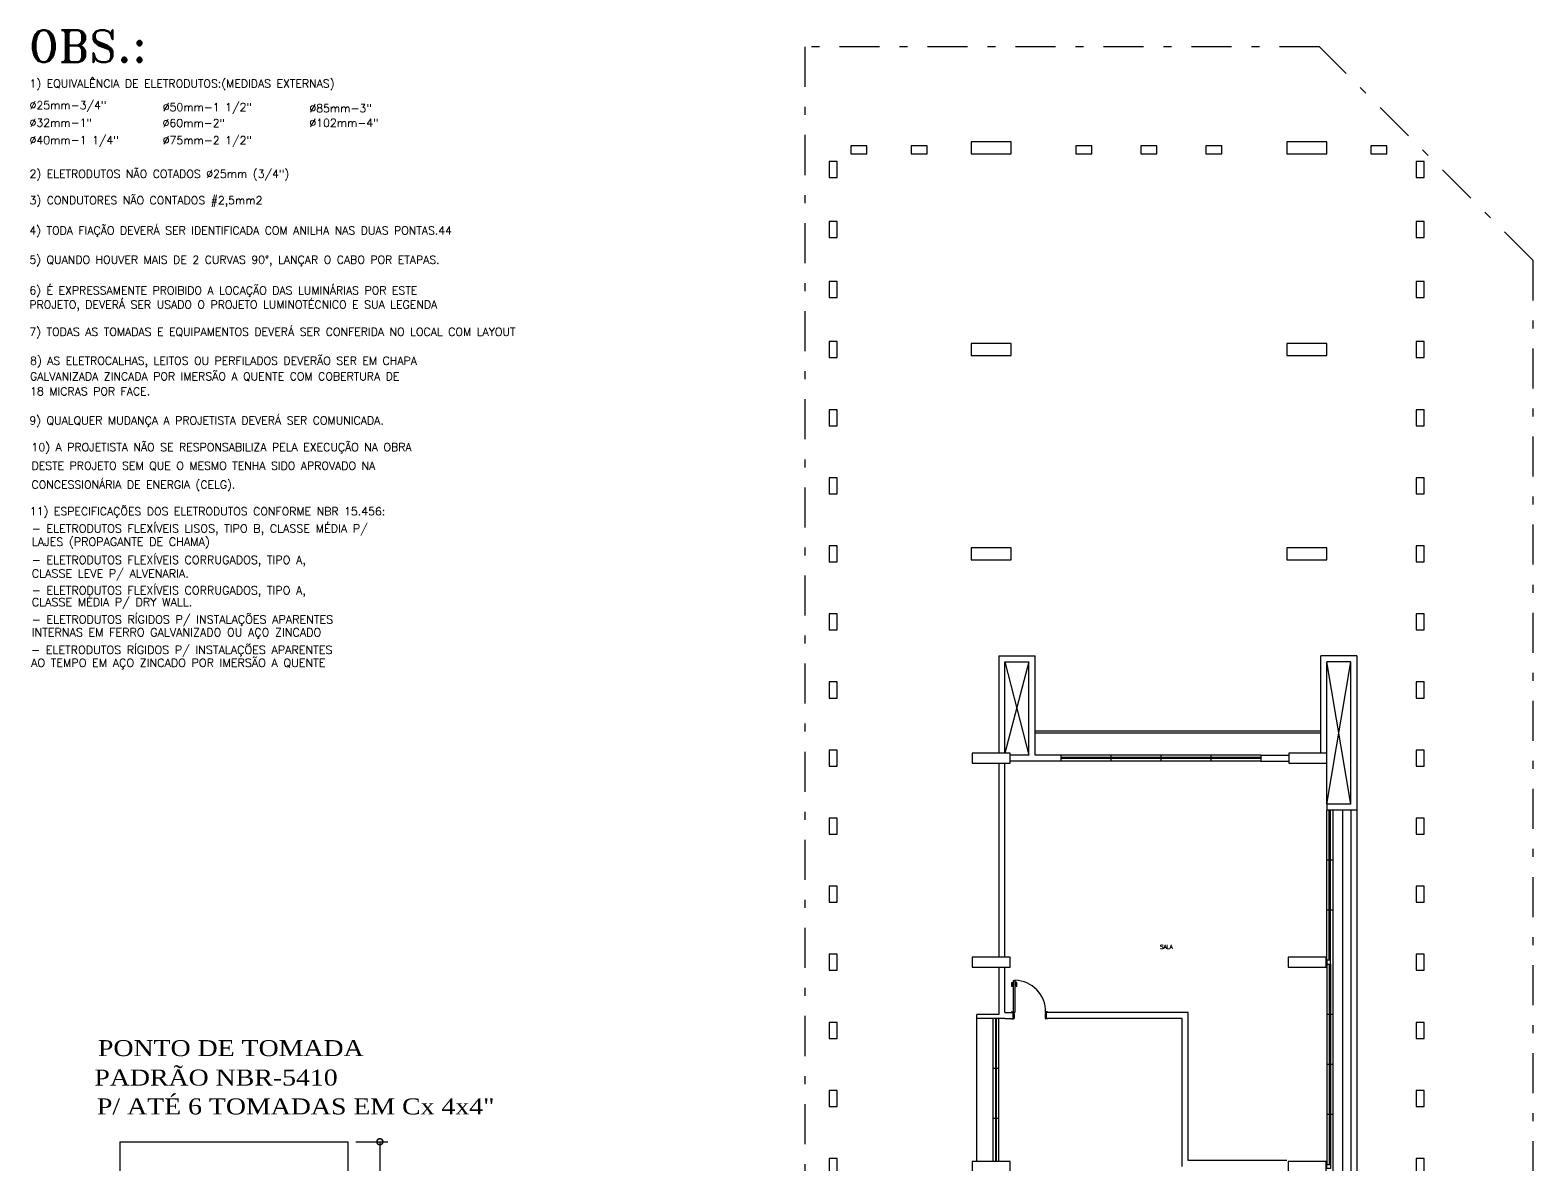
# Model space of a CAD drawing. Extents: x 544 to 914, y -40 to 56.
# Drawn here: x 545.81 to 564.59, y 10.64 to 24.81 of the extents above; entities that cross this region are included whole.
import ezdxf

# ---------------------------------------------------------------- set-up
doc = ezdxf.new("R2010")
doc.units = 0
doc.header["$LTSCALE"] = 0.5
doc.header["$MEASUREMENT"] = 0
doc.linetypes.add('DASHDOT', pattern=[1, 0.5, -0.25, 0, -0.25])
doc.layers.get('0').update_dxf_attribs({"linetype": 'CONTINUOUS'})
doc.layers.get('Defpoints').update_dxf_attribs({"linetype": 'CONTINUOUS'})
for name, color, linetype in [('2', 1, 'CONTINUOUS'), ('A-01', 1, 'CONTINUOUS'), ('A-02', 2, 'CONTINUOUS'), ('A-03', 3, 'CONTINUOUS'), ('A-05', 5, 'CONTINUOUS'), ('Carimbo', 2, 'CONTINUOUS'), ('COTAS', 240, 'CONTINUOUS'), ('EQUIPAMENTOS', 3, 'CONTINUOUS'), ('JANELA', 1, 'CONTINUOUS'), ('Legenda', 250, 'CONTINUOUS'), ('PAREDE', 8, 'CONTINUOUS'), ('PORTA', 2, 'CONTINUOUS'), ('SIMBOLOS', 2, 'CONTINUOUS'), ('T', 250, 'CONTINUOUS'), ('T1', 250, 'CONTINUOUS'), ('Título', 3, 'CONTINUOUS')]:
    doc.layers.add(name, color=color, linetype=linetype)
doc.styles.add('ROMANC', font='romanc.shx')
doc.styles.add('ROMANT', font='romant', dxfattribs={"height": 0.2})
doc.styles.add('style3', font='times.ttf', dxfattribs={"height": 0.4})
doc.styles.add('T20', font='simplex.shx', dxfattribs={"height": 0.1})

# ---------------------------------------------------------------- blocks, each defined once
blk = doc.blocks.new('_DOTSMALL')
at = {"color": 0, "linetype": 'ByBlock', "const_width": 0.5}
blk.add_lwpolyline([(-0.0625, 0, 1), (0.0625, 0, 1)], format="xyb", close=True, dxfattribs=at)

msp = doc.modelspace()

# ---------------------------------------------------------------- linework, layer by layer
at = {"color": 1, "linetype": 'ByBlock'}
for p, q in [((549.884, 10.934), (550.285, 10.934)), ((550.185, 10.934), (550.185, 8.334))]:
    msp.add_line(p, q, dxfattribs=at)
at = {"layer": '2', "color": 6}
for points in [[(556.071, 23.267), (556.271, 23.267), (556.271, 23.367), (556.071, 23.367), (556.071, 23.267)], [(556.821, 23.267), (557.021, 23.267), (557.021, 23.367), (556.821, 23.367), (556.821, 23.267)], [(557.571, 23.267), (558.071, 23.267), (558.071, 23.417), (557.571, 23.417), (557.571, 23.267)], [(558.881, 23.267), (559.081, 23.267), (559.081, 23.367), (558.881, 23.367), (558.881, 23.267)], [(559.694, 23.267), (559.894, 23.267), (559.894, 23.367), (559.694, 23.367), (559.694, 23.267)], [(560.506, 23.267), (560.706, 23.267), (560.706, 23.367), (560.506, 23.367), (560.506, 23.267)], [(561.516, 23.267), (562.016, 23.267), (562.016, 23.417), (561.516, 23.417), (561.516, 23.267)], [(562.566, 23.267), (562.766, 23.267), (562.766, 23.367), (562.566, 23.367), (562.566, 23.267)], [(555.799, 22.974), (555.899, 22.974), (555.899, 23.174), (555.799, 23.174), (555.799, 22.974)], [(563.134, 22.974), (563.234, 22.974), (563.234, 23.174), (563.134, 23.174), (563.134, 22.974)], [(555.799, 22.224), (555.899, 22.224), (555.899, 22.424), (555.799, 22.424), (555.799, 22.224)], [(563.134, 22.224), (563.234, 22.224), (563.234, 22.424), (563.134, 22.424), (563.134, 22.224)], [(555.799, 21.474), (555.899, 21.474), (555.899, 21.674), (555.799, 21.674), (555.799, 21.474)], [(563.134, 21.474), (563.234, 21.474), (563.234, 21.674), (563.134, 21.674), (563.134, 21.474)], [(555.799, 20.724), (555.899, 20.724), (555.899, 20.924), (555.799, 20.924), (555.799, 20.724)], [(557.571, 20.749), (558.071, 20.749), (558.071, 20.899), (557.571, 20.899), (557.571, 20.749)], [(561.516, 20.749), (562.016, 20.749), (562.016, 20.899), (561.516, 20.899), (561.516, 20.749)], [(563.134, 20.724), (563.234, 20.724), (563.234, 20.924), (563.134, 20.924), (563.134, 20.724)], [(555.799, 19.874), (555.899, 19.874), (555.899, 20.074), (555.799, 20.074), (555.799, 19.874)], [(563.134, 19.874), (563.234, 19.874), (563.234, 20.074), (563.134, 20.074), (563.134, 19.874)], [(555.799, 19.024), (555.899, 19.024), (555.899, 19.224), (555.799, 19.224), (555.799, 19.024)], [(563.134, 19.024), (563.234, 19.024), (563.234, 19.224), (563.134, 19.224), (563.134, 19.024)], [(555.799, 18.174), (555.899, 18.174), (555.899, 18.374), (555.799, 18.374), (555.799, 18.174)], [(557.571, 18.199), (558.071, 18.199), (558.071, 18.349), (557.571, 18.349), (557.571, 18.199)], [(561.516, 18.199), (562.016, 18.199), (562.016, 18.349), (561.516, 18.349), (561.516, 18.199)], [(563.134, 18.174), (563.234, 18.174), (563.234, 18.374), (563.134, 18.374), (563.134, 18.174)], [(555.799, 17.324), (555.899, 17.324), (555.899, 17.524), (555.799, 17.524), (555.799, 17.324)], [(563.134, 17.324), (563.234, 17.324), (563.234, 17.524), (563.134, 17.524), (563.134, 17.324)], [(555.799, 16.474), (555.899, 16.474), (555.899, 16.674), (555.799, 16.674), (555.799, 16.474)], [(563.134, 16.474), (563.234, 16.474), (563.234, 16.674), (563.134, 16.674), (563.134, 16.474)], [(555.799, 15.624), (555.899, 15.624), (555.899, 15.824), (555.799, 15.824), (555.799, 15.624)], [(557.584, 15.662), (558.059, 15.662), (558.059, 15.787), (557.584, 15.787), (557.584, 15.662)], [(561.542, 15.662), (562.017, 15.662), (562.017, 15.787), (561.542, 15.787), (561.542, 15.662)], [(563.134, 15.624), (563.234, 15.624), (563.234, 15.824), (563.134, 15.824), (563.134, 15.624)], [(555.799, 14.774), (555.899, 14.774), (555.899, 14.974), (555.799, 14.974), (555.799, 14.774)], [(563.134, 14.774), (563.234, 14.774), (563.234, 14.974), (563.134, 14.974), (563.134, 14.774)], [(555.799, 13.924), (555.899, 13.924), (555.899, 14.124), (555.799, 14.124), (555.799, 13.924)], [(563.134, 13.924), (563.234, 13.924), (563.234, 14.124), (563.134, 14.124), (563.134, 13.924)], [(555.799, 13.074), (555.899, 13.074), (555.899, 13.274), (555.799, 13.274), (555.799, 13.074)], [(557.584, 13.112), (558.059, 13.112), (558.059, 13.237), (557.584, 13.237), (557.584, 13.112)], [(561.534, 13.112), (562.009, 13.112), (562.009, 13.237), (561.534, 13.237), (561.534, 13.112)], [(563.134, 13.074), (563.234, 13.074), (563.234, 13.274), (563.134, 13.274), (563.134, 13.074)], [(555.799, 12.224), (555.899, 12.224), (555.899, 12.424), (555.799, 12.424), (555.799, 12.224)], [(563.134, 12.224), (563.234, 12.224), (563.234, 12.424), (563.134, 12.424), (563.134, 12.224)], [(555.799, 11.374), (555.899, 11.374), (555.899, 11.574), (555.799, 11.574), (555.799, 11.374)], [(563.134, 11.374), (563.234, 11.374), (563.234, 11.574), (563.134, 11.574), (563.134, 11.374)], [(555.799, 10.524), (555.899, 10.524), (555.899, 10.724), (555.799, 10.724), (555.799, 10.524)], [(563.134, 10.524), (563.234, 10.524), (563.234, 10.724), (563.134, 10.724), (563.134, 10.524)], [(557.584, 10.562), (558.059, 10.562), (558.059, 10.687), (557.584, 10.687), (557.584, 10.562)], [(561.534, 10.562), (562.009, 10.562), (562.009, 10.687), (561.534, 10.687), (561.534, 10.562)]]:
    msp.add_lwpolyline(points, dxfattribs=at)
at = {"layer": 'A-01', "color": 9}
for p, q in [((558.295, 16.924), (557.995, 15.787)), ((557.995, 16.924), (558.295, 15.762)), ((562.316, 15.149), (562.016, 16.924)), ((562.016, 15.149), (562.316, 16.924)), ((562.216, -6.001), (562.216, 15.074))]:
    msp.add_line(p, q, dxfattribs=at)
at = {"layer": 'A-02', "color": 9}
for p, q in [((561.941, 16.062), (558.37, 16.062)), ((561.941, 16.037), (558.37, 16.037)), ((557.645, 10.687), (557.645, 12.474))]:
    msp.add_line(p, q, dxfattribs=at)
at = {"layer": 'A-03', "color": 9}
for p, q in [((558.693, 15.762), (558.693, 15.687)), ((559.318, 15.762), (559.318, 15.687)), ((559.943, 15.762), (559.943, 15.687)), ((560.568, 15.762), (560.568, 15.687)), ((562.016, 15.149), (562.016, 15.662)), ((562.316, 15.074), (562.316, -6.551)), ((562.391, 15.074), (562.391, -6.626)), ((562.091, 14.449), (562.016, 14.449)), ((562.091, 13.824), (562.016, 13.824)), ((562.091, 12.524), (562.016, 12.524)), ((562.091, 11.899), (562.016, 11.899)), ((562.091, 11.274), (562.016, 11.274)), ((557.92, 11.224), (557.845, 11.224))]:
    msp.add_line(p, q, dxfattribs=at)
at = {"layer": 'A-05', "color": 4}
for p, q in [((557.92, 16.999), (558.37, 16.999)), ((557.92, 16.999), (557.92, 15.787)), ((557.995, 16.924), (558.295, 16.924)), ((557.995, 15.787), (557.995, 16.924)), ((558.295, 15.762), (558.295, 16.924)), ((558.37, 15.762), (558.37, 16.999)), ((561.941, 15.787), (561.941, 16.999)), ((562.391, 16.999), (561.941, 16.999)), ((562.016, 15.787), (562.016, 16.924)), ((562.316, 16.924), (562.016, 16.924)), ((562.316, 15.149), (562.316, 16.924)), ((562.391, 16.999), (562.391, 15.074)), ((557.92, 15.662), (557.92, 13.237)), ((557.995, 13.237), (557.995, 15.662)), ((558.295, 15.762), (558.059, 15.762)), ((558.693, 15.687), (558.059, 15.687)), ((558.693, 15.762), (558.37, 15.762)), ((558.693, 15.762), (558.693, 15.687)), ((561.193, 15.762), (561.542, 15.762)), ((561.193, 15.762), (561.193, 15.687)), ((561.193, 15.687), (561.542, 15.687)), ((562.016, 15.149), (562.016, 15.074)), ((562.316, 15.149), (562.016, 15.149)), ((562.391, 15.074), (562.016, 15.074)), ((557.92, 13.112), (557.92, 12.524)), ((557.995, 12.549), (557.995, 13.112)), ((557.645, 12.474), (557.645, 12.524)), ((557.92, 12.524), (557.645, 12.524)), ((557.995, 12.474), (557.645, 12.474)), ((557.995, 12.549), (558.095, 12.549)), ((557.995, 12.474), (558.095, 12.474)), ((558.095, 12.549), (558.095, 12.474)), ((558.51, 12.549), (558.51, 12.474)), ((560.282, 12.549), (558.51, 12.549)), ((560.207, 12.474), (558.51, 12.474)), ((560.207, 10.624), (560.207, 12.474)), ((560.282, 10.699), (560.282, 12.549)), ((561.516, 10.699), (560.282, 10.699))]:
    msp.add_line(p, q, dxfattribs=at)
at = {"layer": 'Defpoints', "color": 0, "linetype": 'ByBlock'}
msp.add_point((549.784, 10.934), dxfattribs=at)
at = {"layer": 'EQUIPAMENTOS'}
for p, q in [((546.937, 10.934, 4.493), (546.937, 8.333, 4.493)), ((546.937, 10.934), (549.784, 10.934)), ((549.784, 10.934), (549.784, 8.334))]:
    msp.add_line(p, q, dxfattribs=at)
at = {"layer": 'JANELA', "color": 9}
for p, q in [((561.193, 15.762), (558.693, 15.762)), ((561.193, 15.732), (558.693, 15.732)), ((561.193, 15.717), (558.693, 15.717)), ((561.193, 15.687), (558.693, 15.687)), ((562.016, 13.199), (562.016, 15.074)), ((562.046, 13.199), (562.046, 15.074)), ((562.061, 13.199), (562.061, 15.074)), ((562.091, 15.074), (562.091, -6.001)), ((562.016, 13.149), (562.016, 10.649)), ((562.046, 13.149), (562.046, 10.649)), ((562.061, 13.149), (562.061, 10.649)), ((557.845, 12.474), (557.845, 10.687)), ((557.875, 12.474), (557.875, 10.687)), ((557.89, 10.687), (557.89, 12.474)), ((557.92, 10.687), (557.92, 12.474)), ((557.92, 11.849), (557.845, 11.849))]:
    msp.add_line(p, q, dxfattribs=at)
for points in [[(562.016, 13.149), (562.061, 13.149), (562.061, 13.199), (562.016, 13.199)], [(562.016, 10.649), (562.061, 10.649), (562.061, 10.599), (562.016, 10.599)]]:
    msp.add_lwpolyline(points, close=True, dxfattribs=at)
at = {"layer": 'PORTA', "color": 9}
for p, q in [((558.08, 12.873), (558.08, 12.922)), ((558.08, 12.922), (558.099, 12.922)), ((558.087, 12.873), (558.08, 12.873)), ((558.099, 12.915), (558.087, 12.915)), ((558.087, 12.915), (558.087, 12.88)), ((558.087, 12.88), (558.087, 12.88)), ((558.087, 12.88), (558.087, 12.873)), ((558.099, 12.936), (558.099, 12.901)), ((558.099, 12.936), (558.103, 12.936)), ((558.099, 12.901), (558.103, 12.901)), ((558.121, 12.936), (558.118, 12.936)), ((558.121, 12.901), (558.118, 12.901)), ((558.121, 12.936), (558.121, 12.901)), ((558.141, 12.922), (558.121, 12.922)), ((558.121, 12.915), (558.134, 12.915)), ((558.134, 12.915), (558.134, 12.88)), ((558.134, 12.88), (558.134, 12.873)), ((558.134, 12.88), (558.134, 12.88)), ((558.141, 12.873), (558.134, 12.873)), ((558.141, 12.873), (558.141, 12.922)), ((558.078, 12.552), (558.078, 12.549)), ((558.078, 12.474), (558.078, 12.472)), ((558.078, 12.474), (558.078, 12.474)), ((558.08, 12.554), (558.1, 12.554)), ((558.08, 12.469), (558.1, 12.469)), ((558.095, 12.549), (558.103, 12.549)), ((558.095, 12.474), (558.11, 12.474)), ((558.103, 12.549), (558.103, 12.534)), ((558.103, 12.534), (558.11, 12.534)), ((558.11, 12.534), (558.103, 12.534)), ((558.103, 12.474), (558.103, 12.472)), ((558.11, 12.534), (558.11, 12.474)), ((558.495, 12.534), (558.495, 12.474)), ((558.495, 12.534), (558.503, 12.534)), ((558.503, 12.534), (558.495, 12.534)), ((558.51, 12.474), (558.495, 12.474)), ((558.503, 12.552), (558.503, 12.549)), ((558.503, 12.549), (558.503, 12.534)), ((558.51, 12.549), (558.503, 12.549)), ((558.503, 12.474), (558.503, 12.472)), ((558.525, 12.554), (558.505, 12.554)), ((558.525, 12.469), (558.505, 12.469)), ((558.528, 12.552), (558.528, 12.549)), ((558.528, 12.474), (558.528, 12.474)), ((558.528, 12.474), (558.528, 12.472))]:
    msp.add_line(p, q, dxfattribs=at)
msp.add_lwpolyline([(558.103, 12.549), (558.103, 12.949), (558.118, 12.949), (558.118, 12.549)], close=True, dxfattribs=at)
for centre, radius, start, end in [((558.11, 12.557), 0.393, 358.9053, 88.9053), ((558.08, 12.552), 0.0025, 90, 180), ((558.08, 12.472), 0.0025, 180, 270), ((558.1, 12.552), 0.0025, 0, 90), ((558.1, 12.472), 0.0025, 270, 0), ((558.505, 12.552), 0.0025, 90, 180), ((558.505, 12.472), 0.0025, 180, 270), ((558.525, 12.552), 0.0025, 0, 90), ((558.525, 12.472), 0.0025, 270, 0)]:
    msp.add_arc(centre, radius, start, end, dxfattribs=at)
at = {"layer": 'SIMBOLOS', "color": 9, "linetype": 'DASHDOT', "ltscale": 2}
for p, q in [((555.495, 24.604), (555.495, 2.824)), ((561.926, 24.604), (555.495, 24.604)), ((564.591, 21.939), (561.926, 24.604)), ((564.591, 21.939), (564.591, -11.426))]:
    msp.add_line(p, q, dxfattribs=at)

# ---------------------------------------------------------------- block references
at = {"color": 1, "linetype": 'ByBlock', "xscale": 0.1499999999996362, "yscale": 0.1499999999996362, "zscale": 0.1499999999996362, "rotation": 90}
msp.add_blockref('_DOTSMALL', (550.185, 10.934), dxfattribs=at)

# ---------------------------------------------------------------- texts
at = {"layer": 'Carimbo', "color": 3, "style": 'ROMANT'}
msp.add_text('OBS.:', height=0.4017, dxfattribs=at).set_placement((545.796, 24.412))
at = {"layer": 'COTAS', "color": 250, "linetype": 'Continuous', "style": 'ROMANC'}
for s, p in [('1) EQUIVALÊNCIA DE ELETRODUTOS:(MEDIDAS EXTERNAS)', (545.808, 24.096)), ('%%c50mm-1 1/2"', (547.472, 23.801)), ('%%c85mm-3"', (549.304, 23.787)), ('%%c60mm-2"', (547.47, 23.603)), ('%%c102mm-4"', (549.304, 23.605)), ('%%c75mm-2 1/2"', (547.472, 23.387)), ('2) ELETRODUTOS NÃO COTADOS %%c25mm (3/4")', (545.808, 22.968)), ('3) CONDUTORES NÃO CONTADOS #2,5mm2', (545.808, 22.638)), ('4) TODA FIAÇÃO DEVERÁ SER IDENTIFICADA COM ANILHA NAS DUAS PONTAS.44', (545.806, 22.261)), ('5) QUANDO HOUVER MAIS DE 2 CURVAS 90°, LANÇAR O CABO POR ETAPAS.', (545.806, 21.896)), ('6) É EXPRESSAMENTE PROIBIDO A LOCAÇÃO DAS LUMINÁRIAS POR ESTE', (545.806, 21.513)), ('PROJETO, DEVERÁ SER USADO O PROJETO LUMINOTÉCNICO E SUA LEGENDA', (545.806, 21.336)), ('7) TODAS AS TOMADAS E EQUIPAMENTOS DEVERÁ SER CONFERIDA NO LOCAL COM LAYOUT', (545.806, 20.996)), ('9) QUALQUER MUDANÇA A PROJETISTA DEVERÁ SER COMUNICADA.', (545.806, 19.889))]:
    msp.add_text(s, height=0.1, dxfattribs=at).set_placement(p)
at = {"layer": 'Legenda', "color": 250, "style": 'ROMANC'}
for s, p in [('10) A PROJETISTA NÃO SE RESPONSABILIZA PELA EXECUÇÃO NA OBRA', (545.833, 19.556, -9.458)), ('DESTE PROJETO SEM QUE O MESMO TENHA SIDO APROVADO NA', (545.833, 19.324, -9.458)), ('CONCESSIONÁRIA DE ENERGIA (CELG).', (545.833, 19.088, -9.458))]:
    msp.add_text(s, height=0.1, dxfattribs=at).set_placement(p)
at = {"layer": 'PAREDE', "color": 4, "style": 'style3', "width": 1.15}
for s, p in [('PONTO DE TOMADA', (546.663, 12.003, -3.504)), ('PADRÃO NBR-5410 ', (546.618, 11.635, -3.504)), ('P/ ATÉ 6 TOMADAS EM Cx 4x4"', (546.65, 11.275, -3.504))]:
    msp.add_text(s, height=0.2, dxfattribs=at).set_placement(p)
at = {"layer": 'T', "color": 250, "style": 'ROMANC'}
for s, p in [('8) AS ELETROCALHAS, LEITOS OU PERFILADOS DEVERÃO SER EM CHAPA', (545.815, 20.635)), ('GALVANIZADA ZINCADA POR IMERSÃO A QUENTE COM COBERTURA DE', (545.815, 20.44)), ('18 MICRAS POR FACE.', (545.815, 20.253))]:
    msp.add_text(s, height=0.09996, dxfattribs=at).set_placement(p)
for s, height, p in [('11) ESPECIFICAÇÕES DOS ELETRODUTOS CONFORME NBR 15.456:', 0.1, (545.812, 18.755)), ('- ELETRODUTOS FLEXÍVEIS LISOS, TIPO B, CLASSE MÉDIA P/ ', 0.10216, (545.836, 18.539)), ('LAJES (PROPAGANTE DE CHAMA)', 0.10216, (545.836, 18.374)), ('- ELETRODUTOS FLEXÍVEIS CORRUGADOS, TIPO A, ', 0.10216, (545.836, 18.147)), ('CLASSE LEVE P/ ALVENARIA.', 0.10216, (545.836, 17.977)), ('- ELETRODUTOS FLEXÍVEIS CORRUGADOS, TIPO A, ', 0.10216, (545.836, 17.767)), ('CLASSE MÉDIA P/ DRY WALL.', 0.10216, (545.836, 17.62)), ('- ELETRODUTOS RÍGIDOS P/ INSTALAÇÕES APARENTES ', 0.10216, (545.836, 17.404)), ('INTERNAS EM FERRO GALVANIZADO OU AÇO ZINCADO', 0.10216, (545.836, 17.243)), ('- ELETRODUTOS RÍGIDOS P/ INSTALAÇÕES APARENTES ', 0.10216, (545.827, 17.024)), ('AO TEMPO EM AÇO ZINCADO POR IMERSÃO A QUENTE  ', 0.10216, (545.827, 16.863))]:
    msp.add_text(s, height=height, rotation=360, dxfattribs=at).set_placement(p)
at = {"layer": 'T1', "style": 'ROMANC'}
for s, p in [('%%C25mm-3/4"', (545.808, 23.825)), ('%%c32mm-1"', (545.808, 23.607)), ('%%c40mm-1 1/4"', (545.808, 23.39))]:
    msp.add_text(s, height=0.1, dxfattribs=at).set_placement(p)
at = {"layer": 'Título', "color": 9, "style": 'T20'}
msp.add_text('SALA', height=0.05, dxfattribs=at).set_placement((559.933, 13.342))

doc.saveas('drawing.dxf')
